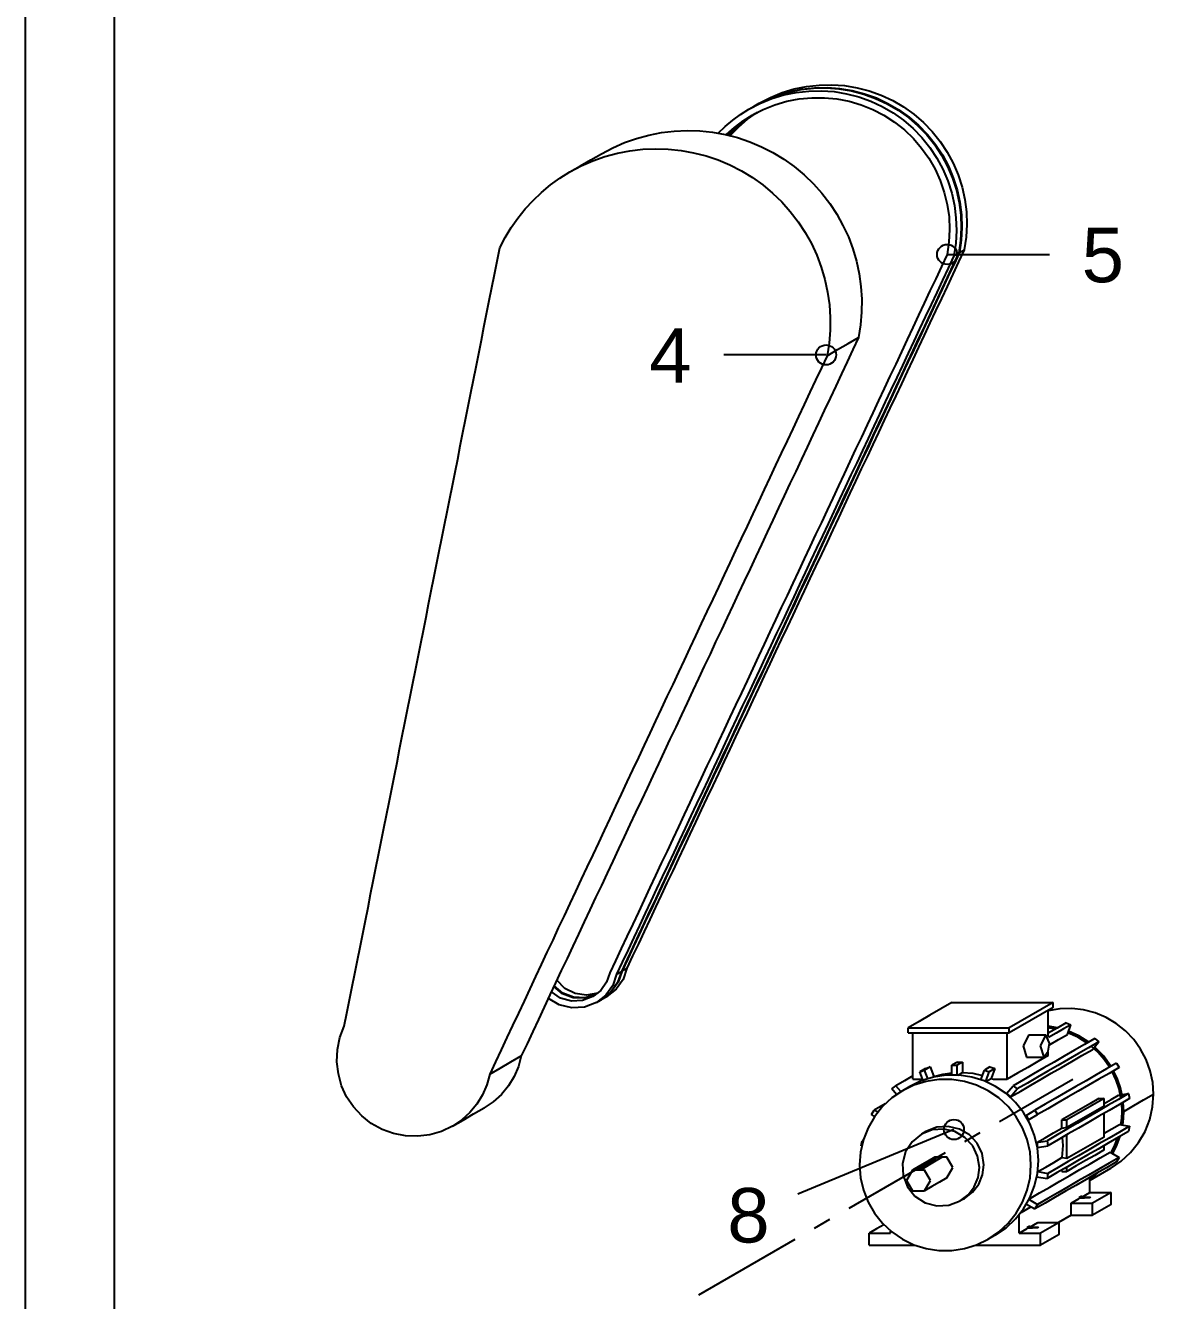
# Model space of a CAD drawing. Header units: millimetres. Extents: x 10 to 287, y 10 to 410.
# Drawn here: x 10 to 60.7, y 223.6 to 281 of the extents above; entities that cross this region are included whole.
import ezdxf
from ezdxf.enums import TextEntityAlignment as Align

# ---------------------------------------------------------------- set-up
doc = ezdxf.new("R2010")
doc.units = ezdxf.units.MM
doc.header["$MEASUREMENT"] = 0
doc.layers.add('DIBUJO', color=7, linetype='Continuous')
doc.layers.add('TEXTO', color=7, linetype='Continuous')
doc.styles.get("Standard").update_dxf_attribs({"font": 'arial.ttf'})

msp = doc.modelspace()

# ---------------------------------------------------------------- linework, layer by layer
at = {"layer": 'DIBUJO'}
for p, q in [((10, 10), (10, 410)), ((14, 144), (14, 386)), ((43.481, 277.717), (44.008, 277.933)), ((43.758, 277.787), (44.305, 277.952)), ((43.793, 277.806), (44.336, 277.972)), ((44.008, 277.933), (44.556, 278.099)), ((44.086, 277.829), (44.644, 277.945)), ((44.305, 277.952), (44.86, 278.068)), ((44.336, 277.972), (44.895, 278.087)), ((44.556, 278.099), (45.111, 278.214)), ((44.644, 277.945), (45.211, 278.006)), ((44.86, 278.068), (45.427, 278.133)), ((44.895, 278.087), (45.461, 278.153)), ((45.111, 278.214), (45.677, 278.276)), ((45.211, 278.006), (45.781, 278.018)), ((45.427, 278.133), (45.997, 278.145)), ((45.461, 278.153), (46.032, 278.164)), ((45.677, 278.276), (46.247, 278.288)), ((45.781, 278.018), (46.348, 277.979)), ((45.997, 278.145), (46.563, 278.103)), ((46.032, 278.164), (46.598, 278.122)), ((46.247, 278.288), (46.814, 278.249)), ((46.348, 277.979), (46.91, 277.887)), ((46.563, 278.103), (47.126, 278.01)), ((46.598, 278.122), (47.161, 278.029)), ((46.814, 278.249), (47.377, 278.157)), ((47.126, 278.01), (47.677, 277.868)), ((47.161, 278.029), (47.712, 277.887)), ((47.377, 278.157), (47.928, 278.014)), ((47.928, 278.014), (48.463, 277.821)), ((42.509, 277.185), (43.014, 277.447)), ((42.725, 277.313), (43.234, 277.575)), ((42.76, 277.332), (43.265, 277.594)), ((42.76, 277.332), (42.976, 277.455)), ((42.868, 277.394), (42.976, 277.455)), ((42.976, 277.455), (43.481, 277.717)), ((43.014, 277.447), (43.542, 277.663)), ((43.165, 277.178), (43.689, 277.386)), ((43.234, 277.575), (43.758, 277.787)), ((43.265, 277.594), (43.793, 277.806)), ((43.542, 277.663), (44.086, 277.829)), ((43.689, 277.386), (44.228, 277.548)), ((44.228, 277.548), (44.783, 277.652)), ((44.783, 277.652), (45.342, 277.706)), ((45.342, 277.706), (45.908, 277.706)), ((45.908, 277.706), (46.467, 277.652)), ((46.467, 277.652), (47.022, 277.544)), ((46.91, 277.887), (47.461, 277.744)), ((47.022, 277.544), (47.562, 277.386)), ((47.461, 277.744), (47.997, 277.552)), ((47.562, 277.386), (48.086, 277.174)), ((47.677, 277.868), (48.213, 277.675)), ((47.712, 277.887), (48.248, 277.694)), ((47.997, 277.552), (48.513, 277.309)), ((48.213, 277.675), (48.729, 277.432)), ((48.248, 277.694), (48.764, 277.451)), ((48.463, 277.821), (48.98, 277.579)), ((48.729, 277.432), (49.223, 277.147)), ((48.764, 277.451), (49.253, 277.166)), ((48.98, 277.579), (49.469, 277.289)), ((41.789, 276.7), (42.139, 276.954)), ((42.139, 276.954), (42.509, 277.185)), ((42.255, 276.661), (42.664, 276.92)), ((42.348, 276.696), (42.771, 276.981)), ((42.363, 276.704), (42.791, 276.989)), ((42.459, 276.738), (42.899, 277.051)), ((42.509, 277.185), (42.725, 277.313)), ((42.617, 277.247), (42.725, 277.313)), ((42.664, 276.92), (43.165, 277.178)), ((42.744, 277.32), (42.76, 277.332)), ((48.086, 277.174), (48.587, 276.916)), ((48.513, 277.309), (49.003, 277.02)), ((48.587, 276.916), (49.061, 276.611)), ((49.003, 277.02), (49.465, 276.692)), ((49.223, 277.147), (49.685, 276.815)), ((49.253, 277.166), (49.716, 276.835)), ((49.469, 277.289), (49.935, 276.962)), ((49.685, 276.815), (50.117, 276.446)), ((49.716, 276.835), (50.147, 276.465)), ((49.935, 276.962), (50.367, 276.588)), ((39.161, 276.207), (39.735, 276.234)), ((39.735, 276.234), (40.309, 276.214)), ((40.309, 276.214), (40.883, 276.157)), ((41.141, 276.114), (41.453, 276.419)), ((41.453, 276.419), (41.789, 276.7)), ((41.504, 276.045), (41.866, 276.368)), ((41.577, 276.025), (41.947, 276.38)), ((41.588, 276.022), (41.962, 276.38)), ((41.673, 276.002), (42.051, 276.388)), ((41.866, 276.368), (42.255, 276.661)), ((41.947, 276.38), (42.348, 276.696)), ((41.962, 276.38), (42.363, 276.704)), ((42.051, 276.388), (42.459, 276.738)), ((49.061, 276.611), (49.504, 276.261)), ((49.465, 276.692), (49.897, 276.318)), ((49.504, 276.261), (49.909, 275.871)), ((49.897, 276.318), (50.294, 275.91)), ((50.117, 276.446), (50.51, 276.033)), ((50.147, 276.465), (50.544, 276.052)), ((50.367, 276.588), (50.76, 276.18)), ((36.397, 275.459), (36.925, 275.69)), ((36.925, 275.69), (37.465, 275.879)), ((37.465, 275.879), (38.024, 276.029)), ((38.024, 276.029), (38.586, 276.141)), ((38.586, 276.141), (39.161, 276.207)), ((40.883, 276.157), (41.45, 276.056)), ((41.45, 276.056), (42.008, 275.91)), ((42.008, 275.91), (42.552, 275.729)), ((42.552, 275.729), (43.084, 275.505)), ((49.909, 275.871), (50.278, 275.444)), ((50.294, 275.91), (50.648, 275.463)), ((50.51, 276.033), (50.868, 275.59)), ((50.544, 276.052), (50.899, 275.609)), ((50.76, 276.18), (51.119, 275.733)), ((51.119, 275.733), (51.431, 275.259)), ((35.415, 274.916), (35.889, 275.189)), ((35.889, 275.189), (36.397, 275.459)), ((36.047, 275.062), (36.605, 275.212)), ((36.605, 275.212), (37.168, 275.32)), ((37.168, 275.32), (37.742, 275.39)), ((37.742, 275.39), (38.317, 275.413)), ((38.317, 275.413), (38.891, 275.397)), ((38.891, 275.397), (39.465, 275.34)), ((39.465, 275.34), (40.031, 275.235)), ((40.031, 275.235), (40.59, 275.093)), ((40.59, 275.093), (41.134, 274.908)), ((43.084, 275.505), (43.596, 275.243)), ((43.596, 275.243), (44.089, 274.943)), ((50.278, 275.444), (50.606, 274.985)), ((50.648, 275.463), (50.964, 274.989)), ((50.868, 275.59), (51.18, 275.116)), ((50.899, 275.609), (51.215, 275.135)), ((51.18, 275.116), (51.45, 274.615)), ((51.215, 275.135), (51.485, 274.634)), ((51.431, 275.259), (51.7, 274.758)), ((34.471, 274.368), (34.941, 274.642)), ((34.471, 274.368), (34.979, 274.638)), ((34.941, 274.642), (35.415, 274.916)), ((34.979, 274.638), (35.507, 274.869)), ((35.507, 274.869), (36.047, 275.062)), ((41.134, 274.908), (41.665, 274.684)), ((41.665, 274.684), (42.178, 274.422)), ((44.089, 274.943), (44.556, 274.607)), ((44.556, 274.607), (44.999, 274.241)), ((50.606, 274.985), (50.884, 274.496)), ((50.884, 274.496), (51.119, 273.983)), ((50.964, 274.989), (51.234, 274.488)), ((51.45, 274.615), (51.674, 274.091)), ((51.485, 274.634), (51.704, 274.11)), ((51.7, 274.758), (51.924, 274.233)), ((33.6, 273.786), (34.024, 274.091)), ((34.024, 274.091), (34.471, 274.368)), ((42.178, 274.422), (42.671, 274.126)), ((42.671, 274.126), (43.138, 273.79)), ((44.999, 274.241), (45.415, 273.84)), ((51.119, 273.983), (51.3, 273.451)), ((51.234, 274.488), (51.454, 273.964)), ((51.454, 273.964), (51.631, 273.42)), ((51.674, 274.091), (51.847, 273.548)), ((51.704, 274.11), (51.878, 273.567)), ((51.924, 274.233), (52.097, 273.69)), ((32.813, 273.093), (33.195, 273.451)), ((33.195, 273.451), (33.6, 273.786)), ((43.138, 273.79), (43.581, 273.42)), ((43.581, 273.42), (43.997, 273.02)), ((45.415, 273.84), (45.797, 273.409)), ((45.797, 273.409), (46.147, 272.954)), ((51.3, 273.451), (51.435, 272.9)), ((51.631, 273.42), (51.754, 272.865)), ((51.847, 273.548), (51.97, 272.993)), ((51.878, 273.567), (52.005, 273.012)), ((52.097, 273.69), (52.221, 273.135)), ((32.459, 272.707), (32.813, 273.093)), ((43.997, 273.02), (44.378, 272.592)), ((46.147, 272.954), (46.463, 272.472)), ((51.435, 272.9), (51.512, 272.345)), ((51.754, 272.865), (51.824, 272.303)), ((51.97, 272.993), (52.043, 272.426)), ((52.005, 273.012), (52.074, 272.445)), ((52.221, 273.135), (52.29, 272.573)), ((31.831, 271.867), (32.131, 272.299)), ((32.131, 272.299), (32.459, 272.707)), ((44.378, 272.592), (44.729, 272.133)), ((46.463, 272.472), (46.745, 271.968)), ((51.512, 272.345), (51.539, 271.779)), ((51.824, 272.303), (51.843, 271.732)), ((52.043, 272.426), (52.063, 271.856)), ((52.074, 272.445), (52.094, 271.875)), ((52.29, 272.573), (52.313, 272.002)), ((31.561, 271.42), (31.831, 271.867)), ((44.729, 272.133), (45.045, 271.655)), ((45.045, 271.655), (45.326, 271.151)), ((46.745, 271.968), (46.987, 271.447)), ((51.539, 271.779), (51.508, 271.216)), ((51.843, 271.732), (51.812, 271.162)), ((52.063, 271.856), (52.028, 271.289)), ((52.094, 271.875), (52.063, 271.309)), ((52.313, 272.002), (52.279, 271.432)), ((31.318, 270.954), (31.561, 271.42)), ((45.326, 271.151), (45.569, 270.626)), ((46.987, 271.447), (47.188, 270.908)), ((51.508, 271.216), (51.427, 270.661)), ((51.812, 271.162), (51.727, 270.599)), ((52.028, 271.289), (51.947, 270.727)), ((52.063, 271.309), (51.978, 270.746)), ((52.279, 271.432), (52.198, 270.869)), ((31.203, 270.361), (31.318, 270.954)), ((45.569, 270.626), (45.77, 270.091)), ((47.188, 270.908), (47.354, 270.357)), ((51.427, 270.661), (51.169, 270.114)), ((51.427, 270.661), (56.027, 270.661)), ((51.727, 270.599), (51.473, 270.052)), ((51.947, 270.727), (51.689, 270.179)), ((51.978, 270.746), (51.724, 270.199)), ((51.727, 270.599), (51.947, 270.727)), ((52.198, 270.869), (51.939, 270.322)), ((51.978, 270.746), (52.198, 270.869)), ((31.083, 269.767), (31.203, 270.361)), ((45.77, 270.091), (45.931, 269.536)), ((47.354, 270.357), (47.473, 269.794)), ((51.169, 270.114), (50.914, 269.567)), ((51.473, 270.052), (51.215, 269.505)), ((51.689, 270.179), (51.431, 269.632)), ((51.724, 270.199), (51.465, 269.651)), ((51.939, 270.322), (51.681, 269.775)), ((30.964, 269.174), (31.083, 269.767)), ((45.931, 269.536), (46.055, 268.973)), ((47.473, 269.794), (47.554, 269.224)), ((50.914, 269.567), (50.656, 269.019)), ((51.215, 269.505), (50.957, 268.958)), ((51.431, 269.632), (51.176, 269.085)), ((51.465, 269.651), (51.207, 269.104)), ((51.681, 269.775), (51.427, 269.228)), ((30.844, 268.584), (30.964, 269.174)), ((46.055, 268.973), (46.136, 268.403)), ((47.554, 269.224), (47.589, 268.649)), ((50.656, 269.019), (50.398, 268.472)), ((50.957, 268.958), (50.702, 268.411)), ((51.176, 269.085), (50.918, 268.538)), ((51.207, 269.104), (50.953, 268.557)), ((51.427, 269.228), (51.169, 268.68)), ((30.729, 267.99), (30.844, 268.584)), ((46.136, 268.403), (46.17, 267.829)), ((47.589, 268.649), (47.585, 268.071)), ((50.398, 268.472), (50.144, 267.925)), ((50.702, 268.411), (50.444, 267.863)), ((50.918, 268.538), (50.66, 267.99)), ((50.953, 268.557), (50.695, 268.01)), ((51.169, 268.68), (50.91, 268.133)), ((30.609, 267.397), (30.729, 267.99)), ((46.17, 267.829), (46.167, 267.254)), ((47.585, 268.071), (47.538, 267.497)), ((50.144, 267.925), (49.885, 267.378)), ((50.444, 267.863), (50.186, 267.316)), ((50.66, 267.99), (50.406, 267.443)), ((50.695, 268.01), (50.436, 267.463)), ((50.91, 268.133), (50.656, 267.586)), ((30.49, 266.804), (30.609, 267.397)), ((46.167, 267.254), (46.12, 266.68)), ((47.538, 267.497), (47.446, 266.931)), ((49.885, 267.378), (49.627, 266.831)), ((50.186, 267.316), (49.932, 266.769)), ((50.406, 267.443), (50.147, 266.896)), ((50.436, 267.463), (50.182, 266.915)), ((50.656, 267.586), (50.398, 267.039)), ((30.37, 266.21), (30.49, 266.804)), ((46.12, 266.68), (46.028, 266.11)), ((46.502, 266.383), (46.976, 266.657)), ((46.976, 266.657), (47.446, 266.931)), ((47.446, 266.931), (47.192, 266.383)), ((49.627, 266.831), (49.369, 266.283)), ((49.932, 266.769), (49.673, 266.222)), ((50.14, 266.491), (49.885, 265.944)), ((50.147, 266.896), (49.889, 266.349)), ((50.182, 266.915), (49.924, 266.368)), ((50.398, 267.039), (50.14, 266.491)), ((30.255, 265.617), (30.37, 266.21)), ((45.985, 266.145), (41.385, 266.145)), ((46.028, 266.11), (45.773, 265.563)), ((46.028, 266.11), (46.502, 266.383)), ((47.192, 266.383), (46.933, 265.836)), ((49.369, 266.283), (49.115, 265.736)), ((49.673, 266.222), (49.415, 265.674)), ((49.885, 265.944), (49.627, 265.397)), ((49.889, 266.349), (49.635, 265.802)), ((49.924, 266.368), (49.666, 265.821)), ((30.135, 265.027), (30.255, 265.617)), ((45.773, 265.563), (45.515, 265.015)), ((46.933, 265.836), (46.675, 265.289)), ((49.115, 265.736), (48.856, 265.189)), ((49.415, 265.674), (49.161, 265.127)), ((49.627, 265.397), (49.369, 264.85)), ((49.635, 265.802), (49.377, 265.254)), ((49.666, 265.821), (49.411, 265.274)), ((30.016, 264.434), (30.135, 265.027)), ((45.515, 265.015), (45.257, 264.468)), ((46.675, 265.289), (46.421, 264.742)), ((48.856, 265.189), (48.598, 264.642)), ((49.161, 265.127), (48.903, 264.58)), ((49.369, 264.85), (49.115, 264.302)), ((49.377, 265.254), (49.119, 264.707)), ((49.411, 265.274), (49.153, 264.726)), ((29.9, 263.84), (30.016, 264.434)), ((45.257, 264.468), (45.003, 263.921)), ((46.163, 264.195), (45.905, 263.647)), ((46.421, 264.742), (46.163, 264.195)), ((48.598, 264.642), (48.344, 264.094)), ((48.895, 264.179), (48.641, 263.632)), ((48.903, 264.58), (48.644, 264.033)), ((49.115, 264.302), (48.856, 263.755)), ((49.119, 264.707), (48.864, 264.16)), ((49.153, 264.726), (48.895, 264.179)), ((29.781, 263.247), (29.9, 263.84)), ((45.003, 263.921), (44.745, 263.374)), ((45.905, 263.647), (45.65, 263.1)), ((48.344, 264.094), (48.086, 263.547)), ((48.606, 263.613), (48.348, 263.065)), ((48.641, 263.632), (48.382, 263.085)), ((48.644, 264.033), (48.39, 263.485)), ((48.856, 263.755), (48.598, 263.208)), ((48.864, 264.16), (48.606, 263.613)), ((29.661, 262.653), (29.781, 263.247)), ((44.745, 263.374), (44.486, 262.827)), ((45.65, 263.1), (45.392, 262.553)), ((48.086, 263.547), (47.828, 263)), ((48.348, 263.065), (48.093, 262.518)), ((48.382, 263.085), (48.124, 262.537)), ((48.39, 263.485), (48.132, 262.938)), ((48.598, 263.208), (48.344, 262.661)), ((29.542, 262.06), (29.661, 262.653)), ((44.486, 262.827), (44.232, 262.279)), ((45.392, 262.553), (45.134, 262.006)), ((47.828, 263), (47.573, 262.449)), ((48.093, 262.518), (47.835, 261.971)), ((48.124, 262.537), (47.87, 261.99)), ((48.132, 262.938), (47.874, 262.391)), ((48.344, 262.661), (48.086, 262.114)), ((29.426, 261.466), (29.542, 262.06)), ((44.232, 262.279), (43.974, 261.732)), ((45.134, 262.006), (44.879, 261.458)), ((47.315, 261.902), (47.057, 261.354)), ((47.573, 262.449), (47.315, 261.902)), ((47.835, 261.971), (47.577, 261.424)), ((47.87, 261.99), (47.612, 261.443)), ((47.874, 262.391), (47.619, 261.844)), ((48.086, 262.114), (47.828, 261.566)), ((29.307, 260.877), (29.426, 261.466)), ((43.974, 261.732), (43.716, 261.185)), ((44.879, 261.458), (44.621, 260.911)), ((47.057, 261.354), (46.802, 260.807)), ((47.577, 261.424), (47.323, 260.877)), ((47.612, 261.443), (47.354, 260.896)), ((47.619, 261.844), (47.361, 261.297)), ((47.828, 261.566), (47.569, 261.019)), ((29.187, 260.283), (29.307, 260.877)), ((43.716, 261.185), (43.461, 260.638)), ((44.621, 260.911), (44.363, 260.364)), ((46.802, 260.807), (46.544, 260.26)), ((47.103, 260.749), (46.849, 260.202)), ((47.323, 260.877), (47.064, 260.329)), ((47.354, 260.896), (47.095, 260.349)), ((47.361, 261.297), (47.103, 260.749)), ((47.569, 261.019), (47.315, 260.472)), ((29.068, 259.69), (29.187, 260.283)), ((43.461, 260.638), (43.203, 260.09)), ((44.363, 260.364), (44.109, 259.817)), ((46.544, 260.26), (46.286, 259.713)), ((46.849, 260.202), (46.59, 259.655)), ((47.064, 260.329), (46.806, 259.782)), ((47.095, 260.349), (46.841, 259.801)), ((47.315, 260.472), (47.057, 259.925)), ((28.952, 259.096), (29.068, 259.69)), ((43.203, 260.09), (42.945, 259.543)), ((44.109, 259.817), (43.85, 259.27)), ((46.286, 259.713), (46.032, 259.165)), ((46.59, 259.655), (46.332, 259.108)), ((46.806, 259.782), (46.548, 259.235)), ((46.841, 259.801), (46.583, 259.254)), ((47.057, 259.925), (46.799, 259.377)), ((28.833, 258.503), (28.952, 259.096)), ((42.945, 259.543), (42.691, 258.996)), ((43.85, 259.27), (43.592, 258.722)), ((46.032, 259.165), (45.773, 258.618)), ((46.332, 259.108), (46.078, 258.56)), ((46.548, 259.235), (46.294, 258.688)), ((46.583, 259.254), (46.325, 258.707)), ((46.799, 259.377), (46.544, 258.83)), ((28.713, 257.909), (28.833, 258.503)), ((42.432, 258.449), (42.174, 257.901)), ((42.691, 258.996), (42.432, 258.449)), ((43.592, 258.722), (43.338, 258.175)), ((45.773, 258.618), (45.515, 258.071)), ((46.078, 258.56), (45.82, 258.013)), ((46.294, 258.688), (46.036, 258.14)), ((46.325, 258.707), (46.07, 258.16)), ((46.544, 258.83), (46.286, 258.283)), ((28.594, 257.32), (28.713, 257.909)), ((42.174, 257.901), (41.916, 257.354)), ((43.338, 258.175), (43.08, 257.628)), ((45.515, 258.071), (45.261, 257.524)), ((45.82, 258.013), (45.562, 257.466)), ((46.036, 258.14), (45.777, 257.589)), ((46.07, 258.16), (45.812, 257.609)), ((46.286, 258.283), (46.028, 257.736)), ((28.478, 256.726), (28.594, 257.32)), ((41.916, 257.354), (41.662, 256.807)), ((43.08, 257.628), (42.822, 257.081)), ((45.261, 257.524), (45.003, 256.977)), ((45.562, 257.466), (45.303, 256.919)), ((45.777, 257.589), (45.523, 257.042)), ((45.812, 257.609), (45.554, 257.061)), ((46.028, 257.736), (45.773, 257.189)), ((41.662, 256.807), (41.403, 256.26)), ((42.822, 257.081), (42.567, 256.53)), ((45.003, 256.977), (44.745, 256.429)), ((45.303, 256.919), (45.049, 256.372)), ((45.523, 257.042), (45.265, 256.495)), ((45.554, 257.061), (45.299, 256.514)), ((45.773, 257.189), (45.515, 256.641)), ((28.359, 256.133), (28.478, 256.726)), ((41.403, 256.26), (41.145, 255.713)), ((42.567, 256.53), (42.309, 255.982)), ((44.745, 256.429), (44.49, 255.882)), ((45.049, 256.372), (44.791, 255.824)), ((45.265, 256.495), (45.007, 255.948)), ((45.299, 256.514), (45.041, 255.967)), ((45.515, 256.641), (45.257, 256.094)), ((28.239, 255.539), (28.359, 256.133)), ((41.145, 255.713), (40.891, 255.165)), ((42.309, 255.982), (42.051, 255.435)), ((44.49, 255.882), (44.232, 255.335)), ((44.791, 255.824), (44.533, 255.277)), ((45.007, 255.948), (44.752, 255.4)), ((45.041, 255.967), (44.783, 255.42)), ((45.257, 256.094), (45.003, 255.547)), ((28.12, 254.946), (28.239, 255.539)), ((40.891, 255.165), (40.633, 254.618)), ((42.051, 255.435), (41.793, 254.888)), ((44.232, 255.335), (43.974, 254.788)), ((44.533, 255.277), (44.278, 254.73)), ((44.752, 255.4), (44.494, 254.853)), ((44.783, 255.42), (44.529, 254.872)), ((45.003, 255.547), (44.745, 255)), ((28.004, 254.352), (28.12, 254.946)), ((40.633, 254.618), (40.374, 254.071)), ((41.793, 254.888), (41.538, 254.341)), ((43.974, 254.788), (43.719, 254.24)), ((44.278, 254.73), (44.02, 254.183)), ((44.486, 254.452), (44.232, 253.905)), ((44.494, 254.853), (44.236, 254.306)), ((44.529, 254.872), (44.271, 254.325)), ((44.745, 255), (44.486, 254.452)), ((27.885, 253.759), (28.004, 254.352)), ((40.374, 254.071), (40.12, 253.524)), ((41.538, 254.341), (41.28, 253.793)), ((43.719, 254.24), (43.461, 253.693)), ((44.02, 254.183), (43.762, 253.635)), ((44.232, 253.905), (43.974, 253.358)), ((44.236, 254.306), (43.982, 253.759)), ((44.271, 254.325), (44.012, 253.778)), ((27.765, 253.169), (27.885, 253.759)), ((40.12, 253.524), (39.862, 252.976)), ((41.28, 253.793), (41.022, 253.246)), ((43.461, 253.693), (43.203, 253.146)), ((43.762, 253.635), (43.507, 253.088)), ((43.974, 253.358), (43.716, 252.811)), ((43.982, 253.759), (43.723, 253.211)), ((44.012, 253.778), (43.758, 253.231)), ((27.649, 252.576), (27.765, 253.169)), ((39.862, 252.976), (39.604, 252.429)), ((41.022, 253.246), (40.768, 252.699)), ((43.203, 253.146), (42.949, 252.599)), ((43.507, 253.088), (43.249, 252.541)), ((43.716, 252.811), (43.461, 252.263)), ((43.723, 253.211), (43.465, 252.664)), ((43.758, 253.231), (43.5, 252.684)), ((27.53, 251.982), (27.649, 252.576)), ((39.604, 252.429), (39.349, 251.882)), ((40.509, 252.152), (40.251, 251.604)), ((40.768, 252.699), (40.509, 252.152)), ((42.949, 252.599), (42.691, 252.052)), ((43.249, 252.541), (42.991, 251.994)), ((43.461, 252.263), (43.203, 251.716)), ((43.465, 252.664), (43.211, 252.117)), ((43.5, 252.684), (43.242, 252.136)), ((27.411, 251.389), (27.53, 251.982)), ((39.349, 251.882), (39.091, 251.335)), ((40.251, 251.604), (39.997, 251.057)), ((42.691, 252.052), (42.432, 251.504)), ((42.987, 251.589), (42.729, 251.042)), ((42.991, 251.994), (42.737, 251.446)), ((43.203, 251.716), (42.945, 251.169)), ((43.211, 252.117), (42.953, 251.57)), ((43.242, 252.136), (42.987, 251.589)), ((27.291, 250.795), (27.411, 251.389)), ((39.091, 251.335), (38.833, 250.788)), ((39.997, 251.057), (39.739, 250.51)), ((42.432, 251.504), (42.178, 250.957)), ((42.694, 251.023), (42.44, 250.475)), ((42.729, 251.042), (42.471, 250.495)), ((42.737, 251.446), (42.479, 250.899)), ((42.945, 251.169), (42.691, 250.622)), ((42.953, 251.57), (42.694, 251.023)), ((27.175, 250.202), (27.291, 250.795)), ((38.833, 250.788), (38.579, 250.24)), ((39.739, 250.51), (39.48, 249.963)), ((42.178, 250.957), (41.92, 250.41)), ((42.44, 250.475), (42.182, 249.928)), ((42.471, 250.495), (42.217, 249.947)), ((42.479, 250.899), (42.22, 250.352)), ((42.691, 250.622), (42.432, 250.075)), ((27.056, 249.612), (27.175, 250.202)), ((38.579, 250.24), (38.32, 249.693)), ((39.48, 249.963), (39.226, 249.416)), ((41.662, 249.863), (41.403, 249.315)), ((41.92, 250.41), (41.662, 249.863)), ((42.182, 249.928), (41.924, 249.381)), ((42.217, 249.947), (41.958, 249.4)), ((42.22, 250.352), (41.966, 249.805)), ((42.432, 250.075), (42.174, 249.527)), ((26.937, 249.019), (27.056, 249.612)), ((38.32, 249.693), (38.062, 249.146)), ((39.226, 249.416), (38.968, 248.868)), ((41.403, 249.315), (41.149, 248.768)), ((41.924, 249.381), (41.669, 248.834)), ((41.958, 249.4), (41.7, 248.853)), ((41.966, 249.805), (41.708, 249.258)), ((42.174, 249.527), (41.92, 248.98)), ((26.817, 248.425), (26.937, 249.019)), ((38.062, 249.146), (37.808, 248.599)), ((38.968, 248.868), (38.71, 248.321)), ((41.149, 248.768), (40.891, 248.221)), ((41.45, 248.71), (41.195, 248.163)), ((41.669, 248.834), (41.411, 248.286)), ((41.7, 248.853), (41.446, 248.306)), ((41.708, 249.258), (41.45, 248.71)), ((41.92, 248.98), (41.662, 248.433)), ((26.701, 247.832), (26.817, 248.425)), ((37.808, 248.599), (37.55, 248.051)), ((38.71, 248.321), (38.455, 247.774)), ((40.891, 248.221), (40.633, 247.674)), ((41.195, 248.163), (40.937, 247.616)), ((41.411, 248.286), (41.153, 247.739)), ((41.446, 248.306), (41.188, 247.758)), ((41.662, 248.433), (41.403, 247.886)), ((26.582, 247.238), (26.701, 247.832)), ((37.55, 248.051), (37.291, 247.504)), ((38.455, 247.774), (38.197, 247.227)), ((40.633, 247.674), (40.378, 247.126)), ((40.937, 247.616), (40.679, 247.069)), ((41.153, 247.739), (40.899, 247.192)), ((41.188, 247.758), (40.929, 247.211)), ((41.403, 247.886), (41.149, 247.338)), ((26.463, 246.645), (26.582, 247.238)), ((37.291, 247.504), (37.037, 246.957)), ((38.197, 247.227), (37.939, 246.679)), ((40.378, 247.126), (40.12, 246.579)), ((40.679, 247.069), (40.425, 246.521)), ((40.899, 247.192), (40.64, 246.645)), ((40.929, 247.211), (40.675, 246.664)), ((41.149, 247.338), (40.891, 246.791)), ((26.343, 246.051), (26.463, 246.645)), ((37.037, 246.957), (36.779, 246.41)), ((37.939, 246.679), (37.685, 246.132)), ((40.12, 246.579), (39.862, 246.032)), ((40.425, 246.521), (40.166, 245.974)), ((40.64, 246.645), (40.382, 246.098)), ((40.675, 246.664), (40.417, 246.117)), ((40.891, 246.791), (40.633, 246.244)), ((26.227, 245.462), (26.343, 246.051)), ((36.521, 245.862), (36.266, 245.315)), ((36.779, 246.41), (36.521, 245.862)), ((37.685, 246.132), (37.426, 245.585)), ((39.862, 246.032), (39.608, 245.485)), ((40.166, 245.974), (39.908, 245.427)), ((40.382, 246.098), (40.128, 245.55)), ((40.417, 246.117), (40.159, 245.57)), ((40.633, 246.244), (40.374, 245.697)), ((26.108, 244.868), (26.227, 245.462)), ((36.266, 245.315), (36.008, 244.768)), ((37.426, 245.585), (37.168, 245.038)), ((39.608, 245.485), (39.349, 244.938)), ((39.908, 245.427), (39.654, 244.88)), ((40.128, 245.55), (39.87, 245.003)), ((40.159, 245.57), (39.904, 245.022)), ((40.374, 245.697), (40.12, 245.15)), ((25.989, 244.275), (26.108, 244.868)), ((36.008, 244.768), (35.75, 244.221)), ((37.168, 245.038), (36.914, 244.491)), ((39.349, 244.938), (39.091, 244.39)), ((39.654, 244.88), (39.396, 244.333)), ((39.87, 245.003), (39.611, 244.456)), ((39.904, 245.022), (39.646, 244.475)), ((40.12, 245.15), (39.862, 244.602)), ((25.869, 243.681), (25.989, 244.275)), ((35.75, 244.221), (35.496, 243.674)), ((36.914, 244.491), (36.656, 243.943)), ((39.091, 244.39), (38.837, 243.843)), ((39.396, 244.333), (39.137, 243.785)), ((39.611, 244.456), (39.353, 243.909)), ((39.646, 244.475), (39.388, 243.928)), ((39.862, 244.602), (39.604, 244.055)), ((25.753, 243.088), (25.869, 243.681)), ((35.496, 243.674), (35.237, 243.126)), ((36.656, 243.943), (36.397, 243.396)), ((38.837, 243.843), (38.579, 243.296)), ((39.137, 243.785), (38.883, 243.238)), ((39.353, 243.909), (39.099, 243.361)), ((39.388, 243.928), (39.13, 243.381)), ((39.604, 244.055), (39.349, 243.508)), ((25.634, 242.494), (25.753, 243.088)), ((35.237, 243.126), (34.979, 242.579)), ((36.397, 243.396), (36.143, 242.849)), ((38.579, 243.296), (38.32, 242.749)), ((38.883, 243.238), (38.625, 242.691)), ((39.099, 243.361), (38.841, 242.814)), ((39.13, 243.381), (38.875, 242.833)), ((39.349, 243.508), (39.091, 242.961)), ((25.515, 241.905), (25.634, 242.494)), ((34.979, 242.579), (34.725, 242.032)), ((36.143, 242.849), (35.885, 242.302)), ((38.32, 242.749), (38.066, 242.201)), ((38.625, 242.691), (38.367, 242.144)), ((38.833, 242.413), (38.579, 241.866)), ((38.841, 242.814), (38.582, 242.267)), ((38.875, 242.833), (38.617, 242.286)), ((39.091, 242.961), (38.833, 242.413)), ((25.399, 241.311), (25.515, 241.905)), ((34.725, 242.032), (34.467, 241.485)), ((35.885, 242.302), (35.627, 241.754)), ((38.066, 242.201), (37.808, 241.654)), ((38.367, 242.144), (38.108, 241.596)), ((38.579, 241.866), (38.32, 241.319)), ((38.582, 242.267), (38.328, 241.72)), ((38.617, 242.286), (38.359, 241.739)), ((25.279, 240.718), (25.399, 241.311)), ((34.467, 241.485), (34.208, 240.937)), ((35.627, 241.754), (35.372, 241.207)), ((37.808, 241.654), (37.55, 241.107)), ((38.108, 241.596), (37.854, 241.049)), ((38.32, 241.319), (38.062, 240.772)), ((38.328, 241.72), (38.07, 241.172)), ((38.359, 241.739), (38.105, 241.192)), ((25.16, 240.124), (25.279, 240.718)), ((34.208, 240.937), (33.95, 240.39)), ((35.372, 241.207), (35.114, 240.66)), ((37.55, 241.107), (37.295, 240.56)), ((37.854, 241.049), (37.596, 240.502)), ((38.062, 240.772), (37.808, 240.224)), ((38.07, 241.172), (37.812, 240.625)), ((38.105, 241.192), (37.846, 240.645)), ((25.041, 239.531), (25.16, 240.124)), ((33.95, 240.39), (33.696, 239.843)), ((34.856, 240.113), (34.598, 239.565)), ((35.114, 240.66), (34.856, 240.113)), ((37.295, 240.56), (37.037, 240.013)), ((37.596, 240.502), (37.338, 239.955)), ((37.808, 240.224), (37.55, 239.677)), ((37.812, 240.625), (37.557, 240.078)), ((37.846, 240.645), (37.588, 240.097)), ((33.696, 239.843), (33.438, 239.296)), ((34.598, 239.565), (34.343, 239.018)), ((37.037, 240.013), (36.779, 239.465)), ((37.334, 239.55), (37.076, 239.003)), ((37.338, 239.955), (37.083, 239.407)), ((37.55, 239.677), (37.291, 239.13)), ((37.557, 240.078), (37.299, 239.531)), ((37.588, 240.097), (37.334, 239.55)), ((24.925, 238.937), (25.041, 239.531)), ((33.438, 239.296), (33.18, 238.749)), ((34.343, 239.018), (34.085, 238.471)), ((36.779, 239.465), (36.525, 238.918)), ((37.041, 238.984), (36.787, 238.436)), ((37.076, 239.003), (36.817, 238.456)), ((37.083, 239.407), (36.825, 238.86)), ((37.291, 239.13), (37.037, 238.583)), ((37.299, 239.531), (37.041, 238.984)), ((24.805, 238.344), (24.925, 238.937)), ((33.18, 238.749), (32.925, 238.201)), ((34.085, 238.471), (33.827, 237.924)), ((36.525, 238.918), (36.266, 238.371)), ((36.825, 238.86), (36.567, 238.313)), ((36.567, 238.313), (36.787, 238.436)), ((36.787, 238.436), (36.609, 237.932)), ((36.817, 238.456), (36.644, 237.951)), ((36.817, 238.456), (37.037, 238.583)), ((37.037, 238.583), (36.86, 238.074)), ((24.686, 237.754), (24.805, 238.344)), ((32.925, 238.201), (32.667, 237.654)), ((33.827, 237.924), (33.573, 237.377)), ((34.247, 237.673), (33.885, 238.043)), ((36.12, 237.947), (35.858, 237.585)), ((36.266, 238.371), (36.12, 237.947)), ((36.609, 237.932), (36.297, 237.496)), ((36.644, 237.951), (36.332, 237.515)), ((36.567, 238.313), (36.394, 237.804)), ((36.86, 238.074), (36.548, 237.639)), ((24.566, 237.161), (24.686, 237.754)), ((32.667, 237.654), (32.409, 237.107)), ((33.573, 237.377), (33.314, 236.829)), ((34.054, 237.238), (33.638, 237.519)), ((34.143, 237.431), (33.75, 237.754)), ((34.155, 237.461), (33.765, 237.789)), ((34.617, 237.253), (34.143, 237.431)), ((34.629, 237.276), (34.155, 237.461)), ((34.706, 237.438), (34.247, 237.673)), ((35.126, 237.23), (34.617, 237.253)), ((35.137, 237.249), (34.629, 237.276)), ((35.218, 237.365), (34.706, 237.438)), ((35.507, 237.307), (35.037, 237.126)), ((35.611, 237.373), (35.126, 237.23)), ((35.627, 237.384), (35.137, 237.249)), ((35.727, 237.461), (35.218, 237.365)), ((35.858, 237.585), (35.507, 237.307)), ((36.081, 237.369), (35.661, 237.037)), ((36.297, 237.496), (35.877, 237.165)), ((36.332, 237.515), (35.912, 237.184)), ((35.912, 237.184), (36.128, 237.307)), ((36.128, 237.307), (36.016, 237.249)), ((36.394, 237.804), (36.081, 237.369)), ((36.548, 237.639), (36.128, 237.307)), ((24.451, 236.567), (24.566, 237.161)), ((32.409, 237.107), (32.154, 236.56)), ((33.314, 236.829), (33.056, 236.282)), ((33.993, 236.93), (33.503, 237.226)), ((34.551, 236.795), (33.993, 236.93)), ((34.536, 237.103), (34.054, 237.238)), ((35.037, 237.126), (34.536, 237.103)), ((35.126, 236.829), (34.551, 236.795)), ((35.661, 237.037), (35.126, 236.829)), ((35.661, 237.037), (35.877, 237.165)), ((35.877, 237.165), (35.765, 237.107)), ((35.912, 237.184), (35.893, 237.172)), ((51.146, 236.756), (50.656, 236.471)), ((51.639, 237.041), (51.146, 236.756)), ((51.639, 237.041), (52.209, 237.041)), ((52.209, 237.041), (52.776, 237.041)), ((52.776, 237.041), (53.346, 237.041)), ((53.346, 237.041), (53.913, 237.041)), ((53.913, 237.041), (54.483, 237.041)), ((54.483, 237.041), (55.049, 237.041)), ((55.049, 237.041), (55.62, 237.041)), ((55.693, 236.756), (55.204, 236.471)), ((55.62, 237.041), (56.186, 237.041)), ((56.186, 237.041), (55.693, 236.756)), ((56.186, 236.81), (55.693, 236.525)), ((56.491, 236.756), (55.967, 236.667)), ((55.967, 236.294), (55.967, 236.683)), ((56.186, 236.81), (56.186, 237.041)), ((57.026, 236.768), (56.491, 236.756)), ((57.558, 236.706), (57.026, 236.768)), ((58.075, 236.571), (57.558, 236.706)), ((24.331, 235.974), (24.451, 236.567)), ((32.154, 236.56), (31.896, 236.012)), ((33.056, 236.282), (32.802, 235.735)), ((50.163, 236.19), (49.67, 235.904)), ((50.656, 236.471), (50.163, 236.19)), ((54.71, 236.19), (54.217, 235.904)), ((55.204, 236.471), (54.71, 236.19)), ((55.204, 236.24), (54.71, 235.958)), ((55.693, 236.525), (55.204, 236.24)), ((55.967, 235.901), (55.967, 236.294)), ((56.772, 236.12), (56.367, 235.889)), ((56.772, 236.12), (56.992, 236.043)), ((58.568, 236.367), (58.075, 236.571)), ((59.026, 236.097), (58.568, 236.367)), ((24.135, 235.461), (24.331, 235.974)), ((31.896, 236.012), (31.638, 235.465)), ((32.802, 235.735), (32.544, 235.188)), ((49.67, 235.673), (49.67, 235.904)), ((49.67, 235.904), (50.24, 235.904)), ((49.67, 235.673), (50.24, 235.673)), ((49.889, 235.153), (49.889, 235.673)), ((50.24, 235.904), (50.806, 235.904)), ((50.24, 235.673), (50.806, 235.673)), ((50.806, 235.904), (51.377, 235.904)), ((50.806, 235.673), (51.377, 235.673)), ((51.377, 235.904), (51.943, 235.904)), ((51.377, 235.673), (51.943, 235.673)), ((51.943, 235.904), (52.514, 235.904)), ((51.943, 235.673), (52.514, 235.673)), ((52.514, 235.904), (53.08, 235.904)), ((52.514, 235.673), (53.08, 235.673)), ((53.08, 235.904), (53.65, 235.904)), ((53.08, 235.673), (53.65, 235.673)), ((53.65, 235.904), (54.217, 235.904)), ((53.65, 235.673), (54.217, 235.673)), ((54.128, 235.153), (54.128, 235.673)), ((54.71, 235.958), (54.217, 235.673)), ((54.217, 235.673), (54.217, 235.904)), ((55.099, 235.581), (54.845, 235.099)), ((55.099, 235.581), (55.485, 235.581)), ((55.485, 235.581), (55.87, 235.581)), ((55.87, 235.581), (55.616, 235.099)), ((56.028, 235.207), (55.87, 235.581)), ((56.39, 235.901), (55.967, 235.974)), ((55.967, 235.511), (55.967, 235.901)), ((56.29, 235.843), (55.967, 235.897)), ((56.367, 235.889), (55.967, 235.658)), ((56.321, 235.658), (55.99, 235.465)), ((56.656, 235.851), (56.321, 235.658)), ((56.429, 235.373), (56.83, 235.608)), ((56.992, 236.043), (56.656, 235.851)), ((56.83, 235.608), (56.992, 236.043)), ((57.3, 235.477), (56.857, 235.677)), ((57.35, 235.535), (56.884, 235.75)), ((57.789, 235.261), (57.35, 235.535)), ((59.446, 235.766), (59.026, 236.097)), ((59.813, 235.38), (59.446, 235.766)), ((24.023, 234.922), (24.135, 235.461)), ((31.638, 235.465), (31.384, 234.918)), ((32.544, 235.188), (32.285, 234.64)), ((49.889, 234.633), (49.889, 235.153)), ((54.128, 234.633), (54.128, 235.153)), ((54.845, 235.099), (54.995, 234.59)), ((55.616, 235.099), (55.766, 234.59)), ((55.974, 234.856), (56.028, 235.207)), ((56.024, 235.141), (56.429, 235.373)), ((57.608, 235.157), (57.15, 234.891)), ((57.716, 235.219), (57.3, 235.477)), ((57.786, 235.007), (57.327, 234.741)), ((58.067, 235.419), (57.608, 235.157)), ((58.244, 235.272), (57.786, 235.007)), ((58.209, 234.791), (57.901, 235.072)), ((57.947, 234.918), (58.244, 235.272)), ((58.456, 234.637), (58.055, 235.045)), ((58.067, 235.419), (58.244, 235.272)), ((60.125, 234.949), (59.813, 235.38)), ((24, 234.375), (24.023, 234.922)), ((31.384, 234.918), (31.126, 234.371)), ((31.815, 234.367), (32.285, 234.64)), ((32.285, 234.64), (32.158, 234.163)), ((49.889, 234.112), (49.889, 234.633)), ((54.128, 234.112), (54.128, 234.633)), ((54.995, 234.59), (55.381, 234.59)), ((55.508, 234.386), (55.049, 234.12)), ((55.381, 234.59), (55.766, 234.59)), ((55.967, 234.652), (55.508, 234.386)), ((55.766, 234.59), (55.974, 234.856)), ((55.967, 234.652), (55.967, 234.829)), ((56.691, 234.625), (56.232, 234.359)), ((56.868, 234.479), (56.41, 234.213)), ((56.568, 234.12), (57.03, 234.386)), ((57.15, 234.891), (56.691, 234.625)), ((57.327, 234.741), (56.868, 234.479)), ((57.03, 234.386), (57.489, 234.652)), ((57.489, 234.652), (57.947, 234.918)), ((58.487, 234.479), (58.209, 234.791)), ((58.791, 234.174), (58.456, 234.637)), ((58.726, 234.136), (58.487, 234.479)), ((60.375, 234.475), (60.125, 234.949)), ((60.556, 233.974), (60.375, 234.475)), ((24.062, 233.827), (24, 234.375)), ((24.208, 233.299), (24.062, 233.827)), ((30.867, 233.82), (30.74, 233.346)), ((31.126, 234.371), (30.867, 233.82)), ((30.867, 233.82), (31.341, 234.093)), ((31.341, 234.093), (31.815, 234.367)), ((32.158, 234.163), (31.962, 233.712)), ((49.889, 233.592), (49.889, 234.112)), ((50.452, 234.066), (50.201, 233.924)), ((50.201, 233.924), (50.417, 234.001)), ((50.359, 233.488), (50.201, 233.924)), ((50.668, 234.147), (50.417, 234.001)), ((50.56, 233.619), (50.417, 234.001)), ((50.452, 234.066), (50.668, 234.147)), ((50.668, 234.147), (50.83, 233.712)), ((50.83, 233.712), (51.23, 233.82)), ((51.23, 233.82), (51.643, 233.881)), ((51.893, 234.363), (51.643, 234.217)), ((51.643, 233.785), (51.643, 234.217)), ((51.643, 234.217), (51.874, 234.217)), ((52.124, 234.363), (51.874, 234.217)), ((51.874, 233.781), (51.874, 234.217)), ((51.893, 234.363), (52.124, 234.363)), ((51.916, 233.777), (52.124, 233.901)), ((52.124, 234.363), (52.124, 233.901)), ((52.124, 233.901), (52.575, 233.858)), ((52.575, 233.858), (53.015, 233.766)), ((52.945, 233.569), (53.103, 234.001)), ((53.35, 234.147), (53.103, 234.001)), ((53.103, 234.001), (53.319, 233.924)), ((53.161, 233.488), (53.319, 233.924)), ((53.57, 234.066), (53.319, 233.924)), ((53.35, 234.147), (53.57, 234.066)), ((53.57, 234.066), (53.412, 233.631)), ((54.128, 233.592), (54.128, 234.112)), ((54.591, 233.858), (54.128, 233.592)), ((55.049, 234.12), (54.591, 233.858)), ((55.315, 233.831), (54.857, 233.565)), ((55.774, 234.097), (55.315, 233.831)), ((55.951, 233.947), (55.493, 233.681)), ((55.651, 233.592), (56.109, 233.858)), ((56.232, 234.359), (55.774, 234.097)), ((56.41, 234.213), (55.951, 233.947)), ((56.109, 233.858), (56.568, 234.12)), ((58.587, 234.055), (58.128, 233.789)), ((58.703, 233.854), (58.244, 233.588)), ((59.046, 234.317), (58.587, 234.055)), ((59.161, 234.12), (58.703, 233.854)), ((59.019, 233.554), (58.841, 233.935)), ((59.088, 233.596), (58.907, 233.974)), ((59.046, 234.317), (59.161, 234.12)), ((60.668, 233.45), (60.556, 233.974)), ((24.435, 232.798), (24.208, 233.299)), ((30.74, 233.346), (30.544, 232.891)), ((31.704, 233.292), (31.391, 232.91)), ((31.962, 233.712), (31.704, 233.292)), ((48.945, 233.153), (49.122, 233.299)), ((49.508, 233.523), (49.122, 233.299)), ((49.346, 233.033), (49.122, 233.299)), ((49.935, 233.326), (49.415, 233.076)), ((49.751, 233.269), (49.415, 233.076)), ((49.889, 233.743), (49.508, 233.523)), ((50.267, 233.519), (49.751, 233.269)), ((49.889, 233.592), (50.321, 233.592)), ((50.487, 233.496), (49.935, 233.326)), ((50.818, 233.689), (50.267, 233.519)), ((51.053, 233.581), (50.487, 233.496)), ((50.768, 233.677), (50.83, 233.712)), ((51.388, 233.773), (50.818, 233.689)), ((51.631, 233.581), (51.053, 233.581)), ((51.966, 233.773), (51.388, 233.773)), ((52.201, 233.496), (51.631, 233.581)), ((52.533, 233.689), (51.966, 233.773)), ((52.753, 233.326), (52.201, 233.496)), ((53.084, 233.519), (52.533, 233.689)), ((53.269, 233.076), (52.753, 233.326)), ((53.604, 233.269), (53.084, 233.519)), ((53.161, 233.488), (53.412, 233.631)), ((53.412, 233.631), (53.504, 233.592)), ((53.504, 233.592), (53.816, 233.592)), ((54.078, 232.945), (53.604, 233.269)), ((53.778, 231.696), (57.075, 233.6)), ((53.816, 233.592), (54.128, 233.592)), ((54.098, 232.945), (54.398, 233.299)), ((54.857, 233.565), (54.398, 233.299)), ((54.398, 233.299), (54.575, 233.153)), ((55.034, 233.419), (54.575, 233.153)), ((54.733, 233.06), (55.192, 233.326)), ((55.493, 233.681), (55.034, 233.419)), ((55.192, 233.326), (55.651, 233.592)), ((57.207, 233.257), (56.749, 232.995)), ((57.67, 233.523), (57.207, 233.257)), ((57.786, 233.322), (57.323, 233.06)), ((58.128, 233.789), (57.67, 233.523)), ((58.244, 233.588), (57.786, 233.322)), ((59.154, 233.161), (59.019, 233.554)), ((59.223, 233.199), (59.088, 233.596)), ((60.703, 232.918), (60.668, 233.45)), ((24.74, 232.344), (24.435, 232.798)), ((30.544, 232.891), (30.285, 232.471)), ((31.391, 232.91), (31.025, 232.579)), ((48.941, 232.752), (48.517, 232.359)), ((49.415, 233.076), (48.941, 232.752)), ((49.153, 232.91), (48.945, 233.153)), ((53.747, 232.752), (53.269, 233.076)), ((54.167, 232.359), (53.747, 232.752)), ((54.502, 232.552), (54.078, 232.945)), ((54.098, 232.945), (54.275, 232.798)), ((54.275, 232.798), (54.575, 233.153)), ((54.275, 232.798), (54.733, 233.06)), ((56.29, 232.729), (55.832, 232.463)), ((56.749, 232.995), (56.29, 232.729)), ((56.864, 232.795), (56.406, 232.529)), ((57.323, 233.06), (56.864, 232.795)), ((58.252, 232.725), (57.836, 232.482)), ((58.483, 232.725), (58.067, 232.482)), ((58.252, 232.725), (58.483, 232.725)), ((58.483, 232.386), (58.483, 232.725)), ((58.483, 232.494), (58.807, 232.683)), ((59.127, 232.683), (58.668, 232.421)), ((58.807, 232.683), (59.13, 232.868)), ((59.585, 232.949), (59.127, 232.683)), ((59.13, 232.868), (59.585, 232.949)), ((59.242, 232.752), (59.154, 233.161)), ((59.628, 232.721), (59.169, 232.455)), ((59.315, 232.791), (59.223, 233.199)), ((59.585, 232.949), (59.628, 232.721)), ((59.813, 232.405), (60.26, 232.66)), ((60.26, 232.66), (60.703, 232.918)), ((60.66, 232.344), (60.703, 232.918)), ((25.114, 231.939), (24.74, 232.344)), ((29.973, 232.093), (29.607, 231.762)), ((30.285, 232.471), (29.973, 232.093)), ((30.143, 232.031), (30.617, 232.305)), ((31.025, 232.579), (30.617, 232.305)), ((48.032, 232.001), (48.147, 232.197)), ((48.637, 232.482), (48.147, 232.197)), ((48.305, 232.109), (48.147, 232.197)), ((48.517, 232.359), (48.159, 231.908)), ((54.525, 231.908), (54.167, 232.359)), ((54.861, 232.101), (54.502, 232.552)), ((55.15, 231.604), (54.861, 232.101)), ((54.972, 231.966), (55.373, 232.197)), ((55.832, 232.463), (55.373, 232.197)), ((55.373, 232.197), (55.489, 232.001)), ((55.947, 232.263), (55.489, 232.001)), ((56.406, 232.529), (55.947, 232.263)), ((57.416, 232.243), (56.999, 232.005)), ((57.647, 232.243), (57.231, 232.005)), ((57.836, 232.482), (57.416, 232.243)), ((58.067, 232.482), (57.647, 232.243)), ((58.067, 232.147), (57.647, 231.904)), ((58.209, 232.155), (57.751, 231.889)), ((58.483, 232.386), (58.067, 232.147)), ((58.668, 232.421), (58.209, 232.155)), ((58.707, 232.189), (58.248, 231.927)), ((59.169, 232.455), (58.707, 232.189)), ((59.292, 232.147), (59.273, 232.517)), ((59.281, 231.847), (59.292, 232.147)), ((59.369, 232.147), (59.346, 232.559)), ((59.358, 231.839), (59.369, 232.147)), ((59.369, 232.147), (59.813, 232.405)), ((60.533, 231.781), (60.66, 232.344)), ((25.545, 231.6), (25.114, 231.939)), ((26.027, 231.334), (25.545, 231.6)), ((29.607, 231.762), (29.199, 231.484)), ((29.199, 231.484), (29.673, 231.758)), ((29.673, 231.758), (30.143, 232.031)), ((48.159, 231.908), (47.87, 231.411)), ((48.167, 231.92), (48.032, 232.001)), ((54.814, 231.411), (54.525, 231.908)), ((54.972, 231.966), (55.088, 231.766)), ((55.088, 231.766), (55.489, 232.001)), ((55.358, 231.068), (55.15, 231.604)), ((56.999, 232.005), (56.583, 231.762)), ((56.583, 231.38), (56.583, 231.762)), ((56.583, 231.762), (56.814, 231.762)), ((57.231, 232.005), (56.814, 231.762)), ((56.814, 231.423), (56.814, 231.762)), ((57.231, 231.665), (56.814, 231.423)), ((57.292, 231.623), (56.834, 231.361)), ((57.647, 231.904), (57.231, 231.665)), ((57.751, 231.889), (57.292, 231.623)), ((57.789, 231.662), (57.331, 231.396)), ((58.248, 231.927), (57.789, 231.662)), ((58.483, 231.523), (58.483, 232.062)), ((58.483, 230.987), (58.483, 231.523)), ((58.826, 231.361), (59.169, 231.557)), ((59.169, 231.557), (59.628, 231.477)), ((59.242, 231.546), (59.281, 231.847)), ((59.319, 231.53), (59.358, 231.839)), ((60.321, 231.245), (60.533, 231.781)), ((26.543, 231.145), (26.027, 231.334)), ((27.083, 231.041), (26.543, 231.145)), ((27.63, 231.026), (27.083, 231.041)), ((28.177, 231.095), (27.63, 231.026)), ((28.702, 231.249), (28.177, 231.095)), ((29.199, 231.484), (28.702, 231.249)), ((51.735, 231.33), (44.714, 228.422)), ((47.87, 231.411), (47.662, 230.875)), ((50.275, 231.126), (49.855, 230.783)), ((50.756, 231.315), (50.275, 231.126)), ((50.475, 231.241), (50.275, 231.126)), ((50.475, 231.241), (50.379, 231.18)), ((50.957, 231.43), (50.475, 231.241)), ((51.273, 231.353), (50.756, 231.315)), ((51.473, 231.469), (50.957, 231.43)), ((51.778, 231.238), (51.273, 231.353)), ((51.978, 231.353), (51.473, 231.469)), ((52.225, 230.979), (51.778, 231.238)), ((52.425, 231.095), (51.978, 231.353)), ((52.219, 230.796), (52.912, 231.196)), ((52.575, 230.598), (52.225, 230.979)), ((52.776, 230.714), (52.425, 231.095)), ((55.026, 230.875), (54.814, 231.411)), ((55.489, 230.505), (55.358, 231.068)), ((55.458, 230.748), (55.832, 230.964)), ((55.832, 230.964), (56.209, 231.184)), ((56.375, 231.095), (55.916, 230.829)), ((56.209, 231.184), (56.583, 231.399)), ((56.834, 231.361), (56.375, 231.095)), ((56.872, 231.13), (56.414, 230.868)), ((56.814, 231.423), (56.583, 231.38)), ((56.602, 230.976), (56.622, 230.606)), ((56.814, 230.559), (56.814, 231.099)), ((57.331, 231.396), (56.872, 231.13)), ((58.483, 230.987), (58.067, 230.744)), ((58.707, 230.949), (58.248, 230.683)), ((58.483, 231.161), (58.826, 231.361)), ((59.127, 230.983), (58.668, 230.717)), ((59.169, 231.211), (58.707, 230.949)), ((58.969, 230.621), (59.103, 230.972)), ((59.057, 230.629), (59.204, 231.026)), ((59.585, 231.249), (59.127, 230.983)), ((59.628, 231.477), (59.169, 231.211)), ((59.628, 231.477), (59.585, 231.249)), ((60.032, 230.748), (60.321, 231.245)), ((47.662, 230.875), (47.531, 230.313)), ((47.565, 230.602), (47.604, 230.829)), ((47.585, 230.598), (47.565, 230.602)), ((47.654, 230.86), (47.604, 230.829)), ((47.646, 230.821), (47.604, 230.829)), ((49.855, 230.783), (49.558, 230.328)), ((52.799, 230.135), (52.575, 230.598)), ((52.999, 230.251), (52.776, 230.714)), ((55.153, 230.313), (55.026, 230.875)), ((55.458, 230.748), (55.916, 230.829)), ((55.458, 230.748), (55.496, 230.521)), ((55.531, 229.931), (55.489, 230.505)), ((55.496, 230.521), (55.955, 230.602)), ((55.916, 230.829), (55.955, 230.602)), ((56.414, 230.868), (55.955, 230.602)), ((56.622, 230.606), (56.583, 230.066)), ((56.814, 230.024), (56.814, 230.559)), ((57.647, 230.505), (57.231, 230.263)), ((57.789, 230.417), (57.331, 230.151)), ((58.067, 230.744), (57.647, 230.505)), ((58.209, 230.455), (57.751, 230.189)), ((58.248, 230.683), (57.789, 230.417)), ((58.483, 230.413), (58.067, 230.17)), ((58.668, 230.717), (58.209, 230.455)), ((58.483, 230.413), (58.483, 230.613)), ((58.803, 230.286), (58.969, 230.621)), ((58.868, 230.247), (59.057, 230.629)), ((59.674, 230.297), (60.032, 230.748)), ((47.023, 227.796), (51.353, 230.296)), ((47.531, 230.313), (47.488, 229.739)), ((49.558, 230.328), (49.419, 229.804)), ((49.419, 229.804), (49.446, 229.261)), ((50.055, 229.6), (50.471, 229.843)), ((50.541, 229.897), (50.205, 229.704)), ((50.363, 229.6), (50.779, 229.843)), ((50.471, 229.843), (50.887, 230.082)), ((50.872, 230.089), (50.541, 229.897)), ((50.887, 229.95), (50.598, 229.781)), ((50.872, 230.089), (50.772, 230.016)), ((50.779, 229.843), (51.196, 230.082)), ((51.411, 230.089), (50.872, 230.089)), ((50.887, 230.082), (51.196, 230.082)), ((50.887, 229.95), (50.887, 230.082)), ((50.887, 229.95), (50.968, 229.95)), ((51.681, 229.623), (51.411, 230.089)), ((52.876, 229.623), (52.799, 230.135)), ((53.076, 229.739), (52.999, 230.251)), ((55.196, 229.739), (55.153, 230.313)), ((55.489, 229.357), (55.531, 229.931)), ((55.859, 229.646), (56.221, 229.854)), ((56.221, 229.854), (56.583, 230.066)), ((56.872, 229.889), (56.414, 229.623)), ((56.583, 230.062), (56.583, 230.066)), ((56.814, 230.024), (56.583, 230.062)), ((57.231, 230.263), (56.814, 230.024)), ((57.292, 229.923), (56.834, 229.658)), ((57.331, 230.151), (56.872, 229.889)), ((57.647, 229.931), (57.231, 229.692)), ((57.751, 230.189), (57.292, 229.923)), ((58.067, 230.17), (57.647, 229.931)), ((57.851, 229.789), (58.306, 230.051)), ((58.703, 229.816), (58.244, 229.55)), ((58.306, 230.051), (58.757, 230.313)), ((59.046, 229.881), (58.587, 229.615)), ((59.161, 230.078), (58.703, 229.816)), ((58.757, 230.313), (59.161, 230.078)), ((58.776, 229.581), (59.254, 229.904)), ((59.161, 230.078), (59.046, 229.881)), ((59.254, 229.904), (59.674, 230.297)), ((47.488, 229.739), (47.531, 229.164)), ((49.446, 229.261), (49.643, 228.756)), ((49.87, 229.511), (49.6, 229.045)), ((50.205, 229.704), (49.87, 229.511)), ((50.409, 229.511), (49.87, 229.511)), ((50.055, 229.6), (50.363, 229.6)), ((50.598, 229.781), (50.305, 229.615)), ((50.679, 229.045), (50.409, 229.511)), ((51.411, 229.157), (51.681, 229.623)), ((52.818, 229.176), (52.876, 229.623)), ((52.845, 228.871), (53.018, 229.291)), ((53.018, 229.291), (53.076, 229.739)), ((55.153, 229.164), (55.196, 229.739)), ((55.358, 228.794), (55.489, 229.357)), ((55.5, 229.438), (55.859, 229.646)), ((55.5, 229.438), (55.955, 229.357)), ((56.375, 229.396), (55.916, 229.13)), ((55.955, 229.357), (55.916, 229.13)), ((56.414, 229.623), (55.955, 229.357)), ((56.834, 229.658), (56.375, 229.396)), ((56.491, 229.002), (56.942, 229.265)), ((56.583, 229.449), (56.583, 229.515)), ((56.583, 229.449), (56.814, 229.449)), ((57.231, 229.692), (56.814, 229.449)), ((56.814, 229.449), (56.814, 229.65)), ((56.942, 229.265), (57.396, 229.527)), ((57.786, 229.284), (57.323, 229.018)), ((57.396, 229.527), (57.851, 229.789)), ((58.128, 229.349), (57.67, 229.083)), ((58.244, 229.55), (57.786, 229.284)), ((57.839, 229.072), (58.221, 229.403)), ((58.306, 229.311), (57.839, 229.037)), ((58.587, 229.615), (58.128, 229.349)), ((58.776, 229.581), (58.306, 229.311)), ((47.531, 229.164), (47.662, 228.602)), ((49.6, 229.045), (49.87, 228.579)), ((49.643, 228.756), (49.982, 228.336)), ((50.409, 228.579), (50.679, 229.045)), ((50.745, 228.771), (50.409, 228.579)), ((51.08, 228.964), (50.745, 228.771)), ((51.411, 229.157), (51.08, 228.964)), ((52.367, 228.397), (52.645, 228.756)), ((52.568, 228.513), (52.845, 228.871)), ((52.645, 228.756), (52.818, 229.176)), ((55.026, 228.602), (55.153, 229.164)), ((55.15, 228.259), (55.358, 228.794)), ((55.462, 229.211), (55.916, 229.13)), ((55.581, 228.478), (56.036, 228.74)), ((56.036, 228.74), (56.491, 229.002)), ((56.864, 228.756), (56.406, 228.49)), ((57.207, 228.821), (56.749, 228.555)), ((57.323, 229.018), (56.864, 228.756)), ((57.67, 229.083), (57.207, 228.821)), ((57.839, 229.168), (57.897, 229.218)), ((57.839, 228.844), (57.839, 229.184)), ((57.839, 228.505), (57.839, 228.844)), ((47.662, 228.602), (47.87, 228.066)), ((49.87, 228.579), (50.409, 228.579)), ((49.982, 228.336), (50.436, 228.039)), ((51.504, 227.927), (52.009, 228.12)), ((52.009, 228.12), (52.367, 228.397)), ((52.209, 228.236), (52.009, 228.12)), ((52.109, 228.182), (52.209, 228.236)), ((52.209, 228.236), (52.568, 228.513)), ((54.814, 228.066), (55.026, 228.602)), ((54.861, 227.762), (55.15, 228.259)), ((55.111, 228.178), (55.489, 227.958)), ((55.126, 228.216), (55.581, 228.478)), ((55.947, 228.224), (55.489, 227.958)), ((56.29, 228.29), (55.832, 228.024)), ((56.406, 228.49), (55.947, 228.224)), ((56.749, 228.555), (56.29, 228.29)), ((57.003, 228.024), (57.365, 228.232)), ((57.477, 228.336), (57.365, 228.27)), ((57.365, 228.27), (57.365, 228.232)), ((57.843, 228.266), (57.365, 228.232)), ((57.477, 228.297), (57.839, 228.505)), ((57.477, 228.336), (57.477, 228.297)), ((57.477, 228.297), (57.866, 228.286)), ((57.839, 228.505), (58.321, 228.505)), ((57.866, 228.286), (57.843, 228.266)), ((58.383, 228.266), (57.967, 228.024)), ((58.321, 228.505), (58.803, 228.505)), ((58.803, 228.505), (58.383, 228.266)), ((58.803, 227.966), (58.803, 228.505)), ((47.87, 228.066), (48.159, 227.569)), ((48.159, 227.569), (48.517, 227.118)), ((50.436, 228.039), (50.961, 227.896)), ((50.961, 227.896), (51.504, 227.927)), ((54.167, 227.118), (54.525, 227.569)), ((54.502, 227.311), (54.861, 227.762)), ((54.525, 227.569), (54.814, 228.066)), ((54.749, 227.607), (55.196, 227.862)), ((54.999, 227.977), (55.373, 227.762)), ((55.832, 228.024), (55.373, 227.762)), ((55.489, 227.958), (55.373, 227.762)), ((57.003, 227.484), (57.003, 228.024)), ((57.003, 228.024), (57.485, 228.024)), ((57.485, 228.024), (57.967, 228.024)), ((57.967, 227.484), (57.967, 228.024)), ((58.383, 227.727), (57.967, 227.484)), ((58.803, 227.966), (58.383, 227.727)), ((45.464, 226.896), (46.157, 227.296)), ((48.579, 227.052), (48.251, 226.864)), ((48.517, 227.118), (48.941, 226.725)), ((53.747, 226.725), (54.167, 227.118)), ((54.078, 226.918), (54.502, 227.311)), ((54.668, 227.087), (54.668, 227.5)), ((54.668, 226.675), (54.668, 227.087)), ((55.138, 226.987), (55.03, 226.921)), ((55.138, 226.948), (55.5, 227.157)), ((55.138, 226.987), (55.138, 226.948)), ((55.138, 226.948), (55.527, 226.937)), ((55.5, 227.157), (55.982, 227.157)), ((55.527, 226.937), (55.508, 226.918)), ((55.982, 227.157), (56.464, 227.157)), ((56.464, 227.157), (56.047, 226.918)), ((56.718, 227.318), (56.437, 227.157)), ((56.464, 226.617), (56.464, 227.157)), ((57.003, 227.484), (56.718, 227.318)), ((57.003, 227.484), (57.485, 227.484)), ((57.485, 227.484), (57.967, 227.484)), ((40.268, 223.896), (44.598, 226.396)), ((48.251, 226.864), (47.924, 226.675)), ((47.924, 226.675), (48.406, 226.675)), ((47.924, 226.135), (47.924, 226.675)), ((48.406, 226.675), (48.887, 226.675)), ((48.887, 226.675), (48.887, 226.767)), ((48.941, 226.725), (49.415, 226.401)), ((49.415, 226.401), (49.935, 226.151)), ((52.753, 226.151), (53.269, 226.401)), ((53.269, 226.401), (53.747, 226.725)), ((53.604, 226.594), (53.269, 226.401)), ((53.604, 226.594), (54.078, 226.918)), ((54.668, 226.675), (55.03, 226.883)), ((54.668, 226.675), (55.15, 226.675)), ((55.03, 226.921), (55.03, 226.883)), ((55.508, 226.918), (55.03, 226.883)), ((55.15, 226.675), (55.631, 226.675)), ((56.047, 226.918), (55.631, 226.675)), ((55.631, 226.135), (55.631, 226.675)), ((56.047, 226.378), (55.631, 226.135)), ((56.464, 226.617), (56.047, 226.378)), ((47.924, 226.135), (48.436, 226.135)), ((48.436, 226.135), (48.949, 226.135)), ((48.949, 226.135), (49.461, 226.135)), ((49.461, 226.135), (49.978, 226.135)), ((49.935, 226.151), (50.487, 225.981)), ((50.487, 225.981), (51.053, 225.896)), ((51.053, 225.896), (51.631, 225.896)), ((51.631, 225.896), (52.201, 225.981)), ((52.201, 225.981), (52.753, 226.151)), ((52.71, 226.135), (53.196, 226.135)), ((53.196, 226.135), (53.685, 226.135)), ((53.685, 226.135), (54.171, 226.135)), ((54.171, 226.135), (54.656, 226.135)), ((54.656, 226.135), (55.142, 226.135)), ((55.142, 226.135), (55.631, 226.135))]:
    msp.add_line(p, q, dxfattribs=at)
for centre in [(51.427, 270.661), (45.985, 266.145), (51.735, 231.33)]:
    msp.add_circle(centre, 0.45, dxfattribs=at)

# ---------------------------------------------------------------- texts
at = {"layer": 'TEXTO'}
for s, p in [('5', (58.427, 269.411)), ('4', (38.985, 264.895)), ('8', (42.496, 226.253))]:
    msp.add_text(s, height=2.45, dxfattribs=at).set_placement(p, align=Align.CENTER)

doc.saveas('drawing.dxf')
